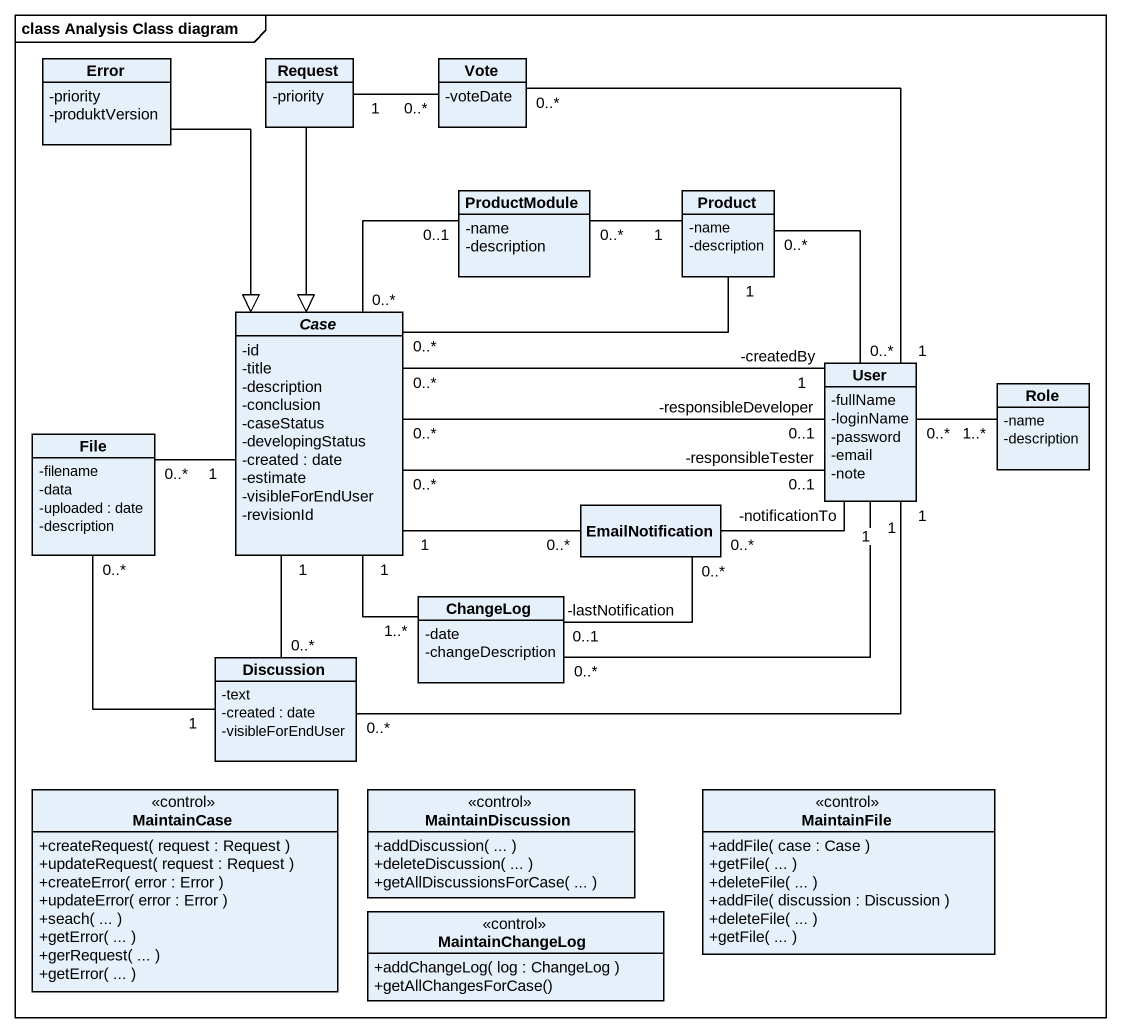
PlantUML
@startuml
mainframe class Analysis Class diagram
hide circle
hide empty members
skinparam classAttributeIconSize 0
class Error {
  -priority
  -produktVersion
}
class Request {
  -priority
}
class Vote {
  -voteDate
}
class ProductModule {
  -name
  -description
}
class Product {
  -name
  -description
}
abstract class Case {
  -id
  -title
  -description
  -conclusion
  -caseStatus
  -developingStatus
  -created : date
  -estimate
  -visibleForEndUser
  -revisionId
}
class User {
  -fullName
  -loginName
  -password
  -email
  -note
}
class Role {
  -name
  -description
}
class "File" as File_ {
  -filename
  -data
  -uploaded : date
  -description
}
class EmailNotification
class ChangeLog {
  -date
  -changeDescription
}
class Discussion {
  -text
  -created : date
  -visibleForEndUser
}
class MaintainCase <<control>> {
  +createRequest( request : Request )
  +updateRequest( request : Request )
  +createError( error : Error )
  +updateError( error : Error )
  +seach( ... )
  +getError( ... )
  +gerRequest( ... )
  +getError( ... )
}
class MaintainDiscussion <<control>> {
  +addDiscussion( ... )
  +deleteDiscussion( ... )
  +getAllDiscussionsForCase( ... )
}
class MaintainFile <<control>> {
  +addFile( case : Case )
  +getFile( ... )
  +deleteFile( ... )
  +addFile( discussion : Discussion )
  +deleteFile( ... )
  +getFile( ... )
}
class MaintainChangeLog <<control>> {
  +addChangeLog( log : ChangeLog )
  +getAllChangesForCase()
}
Error --|> Case
Request "1" -right- "0..*" Vote
Request --|> Case
Vote "0..*" -- "1" User
Product "1" -left- "0..*" ProductModule
Product "0..*" -- "0..*" User
Case "0..*" -up- "0..1" ProductModule
Case "0..*" -right- "1" Product
Case "0..*" -right- "1\n-createdBy" User
Case "0..*" -right- "0..1\n-responsibleDeveloper" User
Case "0..*" -right- "0..1\n-responsibleTester" User
Case "1" -left- "0..*" File_
Case "1" -- "1..*" ChangeLog
Case "1" -- "0..*" Discussion
User "0..*" -right- "1..*" Role
User "1" -left- "0..*" ChangeLog
EmailNotification "0..*" -left- "1" Case
EmailNotification "0..*" -right- "1\n-notificationTo" User
ChangeLog "0..1\n-lastNotification" -up- "0..*" EmailNotification
Discussion "0..*" -right- "1" User
Discussion "1" -up- "0..*" File_
@enduml
